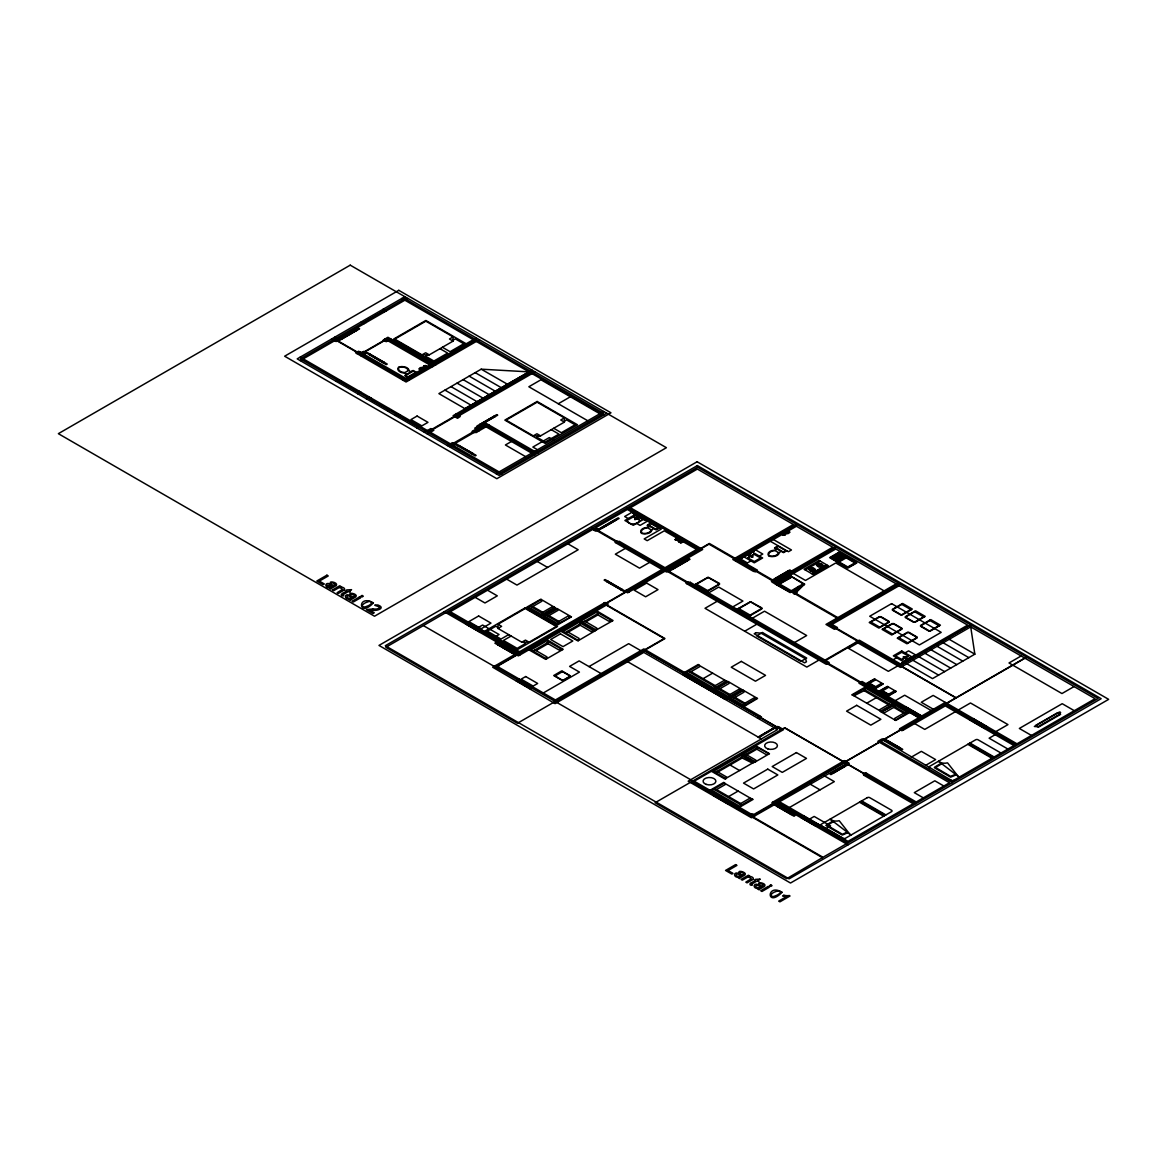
<?xml version="1.0" encoding="UTF-8"?>
<svg xmlns="http://www.w3.org/2000/svg" width="1167" height="1167" viewBox="0 0 1167 1167"><rect width="100%" height="100%" fill="white"/><g stroke="black" fill="none" stroke-linecap="round" stroke-linejoin="round"><path stroke-width="1.5" d="M819.803 564.507L821.101 565.032M751.242 556.776L752.992 556.922L751.913 556.251M904.746 657.109C901.887 655.168 911.558 661.12 904.702 657.342M812.392 568.883L813.414 569.481M819.526 566.083L821.101 565.412M634.819 519.111L638.378 517.667M362.222 605.294L363.856 603.733A24.259 14.004 0 0 1 365.563 602.712L369.005 601.457A2.48 1.43 0 0 1 371.719 603.135L370.085 604.696A25.018 14.442 0 0 1 368.378 605.717L365.096 606.942A2.567 1.488 0 0 1 362.076 605.279M770.935 894.724L772.554 893.163A24.259 14.004 0 0 1 774.261 892.142L777.703 890.888M810.861 569.394L812.538 568.825M818.432 565.018L819.861 564.42M557.447 608.795L556.571 608.372L542.874 616.293L557.695 624.841L571.465 616.701L557.826 623.834L544.624 616.205L557.447 608.795L570.707 616.424M742.533 689.989L741.658 689.58L728.908 696.947L715.707 689.318L728.456 681.659M755.443 761.963L742.62 754.363L755.822 746.734L769.491 753.809L755.691 745.728M851.72 694.89L865.476 686.955L894.899 703.949L881.202 712.147L894.753 704.956L907.955 712.585L895.206 720.243M826.119 825.142L832.83 821.145M827.578 825.142L833.457 821.626M934.446 767.273L941.142 763.276M935.905 767.273L941.769 763.758M752.657 556.936L749.097 555.609M903.273 656.933L904.089 657.561M635.942 519.388L636.278 519.184M818.373 565.572L819.278 565.878M653.491 528.359L651.857 530.256A7.06 4.07 0 0 1 642.083 533.552A2.319 1.342 0 0 1 641.237 533.056A7.06 4.07 0 0 1 646.941 527.426L650.209 526.477M780.84 551.13L779.206 553.012A7.06 4.07 0 0 1 769.432 556.309A2.319 1.342 0 0 1 768.572 555.813A7.06 4.07 0 0 1 774.275 550.182L777.558 549.234M749.156 555.171L750.221 555.171M627.204 520.322L633.637 516.704L639.72 520.088M747.814 557.593L753.897 554.208L760.33 557.826M760.315 558.147L754.261 561.517L747.843 557.914L754.174 554.252M797.79 587.016L792.262 592.267L794.085 593.172L803.742 584.507M895.658 655.664L901.741 652.295L908.174 655.898L901.814 659.545L895.658 655.971M908.174 656.204L901.858 659.545M336.329 585.426C338.503 582.45 328.306 580.568 330.626 583.135M798.709 586.447L792.67 592.238L794.231 593.026M343.2 594.557L348.043 591.713L350.26 591.873L349.006 591.144L351.559 589.671L346.876 589.918L345.913 590.473L346.818 590.998L342.617 593.419M751.913 883.988L756.756 881.143L758.958 881.304L757.719 880.589L760.271 879.116L755.574 879.349L754.611 879.903L755.516 880.429L751.315 882.85M699.894 666.547L690.003 672.28M725.305 784.516L715.488 790.19M879.51 709.799L889.4 704.08M422.454 367.561L423.417 367.561M423.344 367.97L422.512 367.955M678.406 540.657L679.369 540.657M679.354 541.036L678.494 541.065M785.464 533.159L786.412 533.159M786.398 533.523L785.537 533.567M783.261 533.917L784.647 534.953M785.799 532.59L787.944 531.204M578.467 640.639L563.165 631.449L579.007 622.303L594.309 631.143L595.403 630.793L578.759 621.034M405.912 375.278L413.089 371.164L415.481 372.258M415.481 372.609L408.158 376.795L405.883 375.716M648.677 524.756L651.069 523.662L658.319 527.834M658.246 528.228L655.927 529.278L648.677 525.106M776.026 547.513L778.418 546.419L785.668 550.591M785.668 550.941L783.276 552.035L776.128 547.921M637.182 517.871C633.316 520.322 641.923 516.485 635.913 519.286L635.373 518.892M719.558 584.361L706.691 591.786M761.949 608.838L749.083 616.264M404.861 296.695L297.191 358.867L499.082 475.421L606.752 413.264M363.127 322.894L384.935 310.305M300.211 360.603L407.881 298.446M342.456 338.488L356.591 330.436M352.113 333.164L339.757 340.297L334.608 337.248M356.898 353.616L359.932 351.865M361.274 352.638L363.754 351.355L386.277 364.644L387.254 364.075L379.975 359.888M361.274 356.139L367.386 352.609L379.742 359.742M390.945 339.014L386.277 341.698L383.126 340.166L387.911 337.263L435.743 364.877M369.326 354.841L370.289 354.287M336.256 381.419L339.276 379.669M339.889 381.419L341.1 380.719M383.374 362.952L384.337 362.397M358.05 391.908L359.261 391.208M422.016 354.856L425.649 352.755L429.281 354.856L453.102 341.1L453.102 336.898L425.853 321.173L394.767 339.116L422.016 354.856L429.281 354.856M453.102 336.898L449.47 338.999L453.102 341.1M358.05 394.008L361.084 392.258M427.662 354.856L425.444 356.139L433.92 361.026L447.647 353.105L439.988 348.67M453.102 340.166L455.32 338.882L463.795 343.784L450.068 351.705L442.41 347.27M366.292 398.764L369.326 397.013M421.579 367.576L420.28 367.722L421.579 367.576A5.995 3.457 0 0 0 422.687 368.349M369.924 398.764L371.135 398.064M422.775 368.305L421.112 369.151L420.149 368.466M423.84 367.576L425.401 366.671M423.081 368.48L422.002 369.312M424.248 367.809L425.809 366.905M403.038 380.252L476.311 337.949M479.345 339.699L406.072 382.003L355.512 352.74L358.648 351.209L409.092 380.252M388.1 409.252L389.311 408.552M388.1 411.353L391.12 409.602M395.19 415.437L398.224 413.702M398.822 415.437L400.033 414.737M481.212 369.18L438.894 393.615L464.86 408.61L529.03 371.879L481.212 369.18L507.441 384.235M416.998 425.926L418.209 425.226M416.998 428.026L420.018 426.276M424.365 432.286L430.813 428.552L433.832 430.302L427.385 434.036M532.035 370.114L453.102 415.685L457.581 418.282L460.236 416.459L459.025 415.758M456.122 417.436L535.055 371.865M489.25 418.938L476.895 426.072L479.068 427.326M489.484 418.807L496.763 414.606L497.725 415.16L474.706 428.172L479.01 430.856M479.914 424.467L494.064 416.415M480.556 424.832L494.604 416.721M447.428 445.604L452.679 442.643L454.605 443.752M454.123 445.152L456.312 443.898L468.667 451.031M450.447 447.34L454.182 445.181L451.162 443.445M475.99 432.607L489.061 425.051M458.252 446.13L459.214 445.575M558.278 403.753L570.4 396.765M472.299 454.24L473.262 453.686L458.996 445.692M511.467 441.476L505.399 444.977L525.588 456.633M533.304 435.86L536.937 433.759L540.569 435.86L564.39 422.104L564.39 417.903L537.141 402.177L506.055 420.12L533.304 435.86L540.569 435.86M564.39 417.903L560.758 420.003L564.39 422.104M538.964 435.86L536.732 437.144L545.222 442.03L558.949 434.109L551.276 429.675M564.39 421.17L566.608 419.887L575.098 424.788L561.371 432.709L553.698 428.274M496.063 473.671L603.733 411.513M352.04 597.621L352.492 597.373A14.281 8.242 0 0 1 350.027 596.454M423.548 625.497L447.165 611.858L519.038 653.345L495.421 666.984M594.163 530.314L597.198 528.578L595.739 527.732L627.35 509.483L661.266 529.059L644.184 538.921L647.218 540.671L664.3 530.81L696.626 549.482L665.015 567.731L619.487 541.444L616.453 543.18M597.314 529.906L618.145 517.871L619.123 518.44L611.493 522.699M597.562 530.037L595.622 531.16L592.719 529.482L450.287 611.712L519.563 651.711M601.413 527.79L615.461 519.68M601.939 528.097L616.088 520.044L615.242 519.548M611.61 522.772L599.255 529.906L597.081 528.636M633.958 513.48L645.307 520.03M645.147 520.365L633.389 513.568M465.954 624.257L468.974 622.507M467.267 624.666L479.374 631.653M468.069 624.433L469.893 623.382M616.935 541.225L614.994 542.349L661.995 569.481L623.98 591.567L611.625 584.434M617.183 541.371L619.356 541.503M650.836 523.035L647.554 524.931L656.16 529.906L659.443 528.009M648.575 525.529L647.145 525.413L648.983 525.763M477.989 627.7L482.627 625.031L499.082 634.527L494.443 637.211M479.783 631.187L481.592 630.136M625.424 548.359L615.33 554.194L639.545 568.169L649.64 562.348M480.075 632.412L483.109 630.661M497.988 624.257L525.238 608.518L556.323 626.475L529.074 642.2L521.809 642.2L497.988 628.444L497.988 624.257L501.62 626.358L497.988 628.444M531.802 607.073L541.824 601.282L540.963 599.926M541.794 612.835L551.816 607.059L554.179 607.54M508.681 634.629L501.008 639.049L487.281 631.128L495.771 626.241L497.988 627.51M677.735 539.139L675.066 539.737L677.225 539.665M675.781 539.913L677.808 538.746M676.072 540.088L677.02 539.548M511.102 636.03L503.429 640.45L517.156 648.371L525.646 643.484L523.414 642.2M677.414 539.781L675.066 539.504L676.014 538.964L678.611 540.321M497.784 644.855L498.747 644.286M607.015 581.779L607.992 581.224M679.194 539.971L677.808 540.773L678.975 541.444L680.361 540.657M547.907 616.161L557.928 610.385L557.082 609.028M678.611 541.619L679.384 542.072A5.995 3.457 0 0 1 680.492 541.298L679.865 540.934A5.995 3.457 0 0 1 678.611 541.619L679.384 542.072M680.697 541.678L679.763 542.217L682.111 542.495L680.39 541.342M680.901 541.794L679.763 542.451L681.907 542.378M681.557 541.415L682.622 541.955M680.157 542.451L681.805 541.619M680.463 542.626L682.505 541.444M680.769 542.801L682.564 541.999L680.171 540.759M502.496 647.437L494.866 643.177L495.844 642.609L516.675 654.643M521.809 642.2L525.442 640.1L529.074 642.2M557.899 621.938L567.921 616.161L570.284 616.643M511.832 652.966L512.794 652.397M621.077 589.889L622.04 589.335M495.815 667.218L604.827 604.287L664.169 638.553L555.171 701.484L423.358 625.614L385.825 647.277L517.433 723.263L554.967 701.586M668.224 570.78L681.922 563.005M681.791 562.946L689.055 558.745L690.033 559.299L670.164 570.78L667.991 569.511M668.472 570.911L666.532 572.034L665.088 571.188M672.221 568.606L686.371 560.554M672.863 568.971L686.911 560.86M533.013 651.069L548.869 641.923M565.178 632.616L581.02 623.47M582.873 622.288L598.715 613.142M536.061 650.602L548.052 643.673M568.212 632.149L580.218 625.22M585.907 621.821L597.912 614.892M545.952 658.538L546.958 656.904L534.938 649.961M561.794 649.392L558.964 649.975L546.944 643.032M595.797 629.757L596.818 628.123L584.798 621.18M611.639 620.611L608.809 621.194L596.789 614.25M578.103 640.07L579.124 638.437L567.104 631.507M593.945 630.924L591.115 631.522L579.095 624.578M528.899 649.815L545.704 659.384L563.209 649.319L546.696 639.545M612.121 620.859L596.716 611.975L580.86 621.121L596.249 630.02L613.069 620.538L596.541 610.764M594.47 631.187L577.869 640.916L561.064 631.362M516.091 680.755L519.125 679.004M687.844 582.1L685.919 583.223L826.192 664.271L829.212 662.52L690.339 582.348L688.092 582.245M517.404 681.163L529.526 688.151M518.221 680.93L520.03 679.88M687.305 584.098L690.339 582.348M694.569 584.798L708.092 577.184L719.587 583.5M735.852 561.21L796.405 526.259L832.742 547.235L772.189 582.187L775.209 583.938L835.776 548.986L967.676 625.133L900.472 663.95L859.262 640.158L856.228 641.908L900.472 667.436L970.711 626.883L1095.098 698.697L1016.982 743.802L933.162 695.415L921.274 702.271L933.396 709.273M696.539 584.186L707.902 577.621M782.24 534.501L784.632 533.261M783.48 534.398L785.041 533.494M786.106 532.765L787.769 531.919M788.804 531.466L787.389 532.283L789.738 532.254L788.6 531.583M787.302 533.494L788.6 533.348L787.302 533.494A5.995 3.457 0 0 0 786.193 532.721M788.323 532.823L789.738 532.021M751.723 556.79L750.323 555.332L751.402 556.455M529.92 687.684L531.744 686.634M750.95 560.889L747.405 562.932L740.141 558.73M759.323 556.061L762.795 554.048L755.53 549.847M530.226 688.909L533.261 687.159M778.185 545.791L774.903 547.688L783.509 552.662L786.791 550.766M775.924 548.286L774.48 548.169L776.332 548.519M554.704 676.116L562.771 671.448M707.742 590.648L719.105 584.098M708.617 592.894L718.712 587.074L742.927 601.063L732.832 606.884M562.975 680.303L570.036 676.233M563.282 680.478L570.342 676.408M543.297 692.965L579.445 672.09L569.598 666.401L579.138 660.887L601.107 673.578M588.999 666.576L628.677 643.673L640.8 650.661M756.668 570.882L757.471 570.415L756.464 569.832M756.872 570.999L755.253 571.932L754.042 571.232M717.122 601.311L705.014 608.299L806.82 667.086L818.942 660.084M775.822 578.205L787.535 571.451M776.172 583.923L789.738 576.09M776.42 584.069L789.986 576.235M778.039 584.988L791.605 577.169M736.975 609.276L750.483 601.661L761.978 607.978M805.288 569.963L820.416 561.225M738.93 608.663L750.293 602.099M831.05 557.301L838.125 553.216M811.546 573.581L826.674 564.843M812.349 573.464L826.469 565.309M818.359 570.24L820.941 568.752M818.928 570.575L821.51 569.088M813.355 574.047L827.491 565.893M844.762 557.753L838.913 561.137L832.144 557.228M839.715 561.604L845.579 558.22M789.651 591.684L803.202 583.865M750.133 615.126L761.497 608.576M752.423 618.189L764.531 611.202L806.674 635.534L794.567 642.521M848.409 566.622L854.273 563.238M848.409 567.322L855.484 563.238M744.692 631.216L756.799 624.214M684.504 672.411L698.26 664.461M699.15 664.971L686.429 672.323L714.102 688.282L726.822 680.945M683.424 675.27L686.444 673.519M684.737 675.678L697.458 683.016M685.54 675.445L687.363 674.395M703.103 678.669L712.643 673.155M697.851 682.549L699.981 681.324M698.26 683.483L710.98 690.835M699.062 683.249L700.886 682.199M714.175 686.225L723.963 680.565L725.553 680.594M711.374 690.368L713.197 689.318M896.227 583.879L825.973 624.433L834.434 629.319L837.468 627.569L832.042 624.433L899.261 585.63M713.941 689.391L727.96 681.426L741.789 689.537M711.782 691.302L724.503 698.639M712.585 691.068L714.408 690.018M718.989 689.274L728.996 683.497L728.15 682.126M728.981 695.051L739.003 689.259L741.351 689.755M723.992 698.697L727.026 696.947M725.203 699.398L728.237 697.647M728.777 697.954L742.985 690.105L757.558 698.479L743.802 706.633M734.014 697.954L744.021 692.162L743.175 690.806M879.51 616.57L869.225 622.522L878.911 628.109L889.21 622.171M870.801 622.026L879.874 616.789M892.332 609.407L902.631 603.47L912.317 609.057L902.033 615.009M892.697 609.626L901.785 604.375M744.006 703.73L754.028 697.939L756.376 698.435M756.785 698.216L743.933 705.612L730.732 697.997L743.481 690.339M879.758 627.204L888.846 621.953M901.668 614.79L910.741 609.553M857.891 642.871L848.467 648.312L888.35 671.331L897.773 665.89M892.347 623.47L882.048 629.407L891.734 635.008L902.033 629.057M883.623 628.925L892.697 623.674M905.256 616.76L915.555 610.808L925.241 616.409L914.943 622.347M905.621 616.964L914.709 611.712M892.58 634.089L901.668 628.853M914.578 622.142L923.666 616.891M757.5 718.041L760.519 716.29L643.819 648.91L555.419 699.952L498.732 667.232M907.532 632.237L897.233 638.189L906.934 643.776L917.218 637.838M898.809 637.693L907.897 632.456M920.457 625.527L930.741 619.575L940.442 625.176L930.143 631.114M920.821 625.731L929.895 620.494M907.78 642.871L916.854 637.62M929.778 630.909L938.866 625.672M758.069 737.063L764.429 733.503M764.327 733.445L774.611 727.493L776.434 728.544M760.592 735.721L772.379 729.01M758.871 737.529L777.645 726.457L778.856 727.158M893.193 659.749L896.679 657.75M905.052 652.907L908.582 650.865L915.862 655.066M776.07 728.762L779.104 727.012L783.597 729.608L694.205 781.204L751.49 814.289M903.287 657.196L904.279 657.006M904.6 657.357L905.563 658.538L903.871 657.4M901.916 662.681L913.79 655.971L902.047 662.754M866.031 683.687L874.433 678.902L883.186 683.935L874.929 688.822M744.298 755.326L757.5 747.697M715.181 772.408L742.839 756.449M869.05 683.614L875.06 680.142L874.55 679.325M746.836 754.932L756.829 749.17M717.938 771.985L742.11 758.039M852.596 695.401L865.316 688.063L892.974 704.037L880.254 711.374M865.243 690.12L853.923 695.78M875.046 687.071L881.056 683.599L882.471 683.906M725.728 778.506L753.401 762.547M755.064 761.54L755.924 760.184L745.903 754.407M768.28 753.926L765.917 754.407L755.895 748.631M768.703 754.145L754.757 762.241L740.87 754.276M879.014 691.185L887.416 686.4L896.168 691.433L887.912 696.32M709.988 790.322L723.744 782.371M882.033 691.112L888.043 687.64L887.533 686.823M724.634 782.882L711.914 790.234L739.557 806.207L752.292 798.855M866.76 703.19L876.3 697.691M888.029 694.569L894.039 691.097L895.454 691.389M713.737 795.982L716.757 794.231M715.852 796.157L717.661 795.106M728.587 796.58L738.127 791.066M970.711 626.883L974.839 654.176L932.521 678.611L906.832 663.775M895.264 700.667L904.688 695.226L931.208 710.528M881.143 711.885L894.899 703.949M727.566 802.911L729.375 801.86M894.695 706.852L884.674 712.629L882.31 712.147M727.858 804.136L730.892 802.385M903.2 708.734L906.219 706.983M739.645 804.136L749.433 798.491L751.023 798.52M906.934 707.742L919.042 714.744M904.702 709.259L906.526 708.209M739.411 807.316L753.167 799.366M904.688 712.629L894.666 718.405L895.512 719.762M909.72 712.497L895.716 720.477L881.887 712.366M916.416 716.013L918.239 714.977M1021.11 655.985L1009.003 662.973L1061.955 693.548L1074.063 686.561M917.32 716.888L920.355 715.138M945.285 702.403L921.784 715.969L862.019 681.47L858.985 683.22L918.75 717.72L900.093 728.485L903.127 730.236L945.285 705.904L1013.948 745.553L952.549 781L881.523 739.207L877.817 741.351L949.515 782.751L916.212 801.977L865.418 772.656L863.799 773.59M881.946 739.455L883.156 738.755L895.673 746.224M900.516 728.733L899.305 729.433L901.931 730.717L902.937 730.134M880.954 741.337L944.949 704.401L1016.399 745.655L952.418 782.59L880.764 741.453L844.631 762.314L916.08 803.567L952.214 782.707M884.367 740.855L886.191 739.805L902.733 749.36L901.931 749.827L895.877 746.34M848.059 762.634L751.49 817.775L688.151 781.204L777.528 729.608L643.819 652.411L555.054 703.657L492.678 667.232L605.09 602.478L606.052 603.033M847.446 764.137L830.087 774.159L830.904 774.625L836.958 771.139M844.397 766.106L832.611 772.831L833.326 773.24M847.65 764.254L849.27 763.335L844.514 760.578L771.898 802.648L787.404 811.313M833.136 773.123L844.923 766.413L844.222 766.004M888.612 741.205L887.795 741.672L899.684 748.324M776.989 806.412L777.966 805.857M789.446 807.52L834.332 781.613L824.238 775.778M955.365 711.724L924.76 729.404L914.665 723.569M958.37 709.959L970.477 702.972L1007.967 724.605L995.845 731.607M899.509 748.426L900.311 747.959L888.423 741.308M791.036 814.522L792.014 813.968L777.747 805.989M864.003 773.706L863.201 774.159L864.207 774.742M866.629 773.356L863.595 775.092L913.178 803.727L848.03 841.349L779.352 801.7M801.321 817.877L804.355 816.127M970.273 720.331L973.307 718.58M802.633 818.286L814.741 825.273M974.007 719.339L986.115 726.341M803.436 818.052L805.259 817.002M971.79 720.856L973.614 719.806M911.267 757.164L921.361 751.344L935.628 759.586L925.548 765.406M809.519 819.117L814.172 816.433L830.612 825.93L825.973 828.614M815.149 824.806L816.973 823.756M983.504 727.625L985.313 726.574M815.456 826.032L818.475 824.281M984.408 728.485L987.428 726.749M741.147 875.746L741.599 875.483A14.281 8.242 0 0 1 739.134 874.564M995.174 734.714L989.12 738.2L1007.894 749.039M847.227 832.202L842.326 834.215L827.607 825.667M847.855 832.684L842.326 835.061L826.163 825.667M955.554 774.334L950.638 776.347L935.905 767.755M761.205 886.803L760.738 887.066A4.508 2.597 0 0 1 759.323 887.679C754.772 888.962 754.553 883.623 758.71 885.899A14.281 8.242 0 0 0 761.176 886.818M956.181 774.8L950.638 777.193L934.446 767.755M783.801 895.308L782.605 895.993A10.882 6.273 0 0 0 786.573 896.562L778.681 901.128L779.921 901.843L790.044 895.993L789.242 895.527M752.438 763.087L741.089 757.456M334.01 585.411L333.966 585.44A18.161 10.488 0 0 1 331.268 584.448L330.669 584.215A8.417 4.858 0 0 0 329.867 583.908C324.411 581.691 324.484 588.489 330.232 587.716A3.778 2.174 0 0 0 329.575 588.372L330.874 589.116A3.822 2.203 0 0 1 331.559 588.343A15.857 9.146 0 0 1 332.303 587.862L335.571 585.951A7.6 4.391 0 0 0 336.344 585.44M353.528 596.775L353.47 596.804A18.161 10.488 0 0 1 350.859 595.753L350.348 595.564A8.417 4.858 0 0 0 349.473 595.214C344.105 593.026 343.988 599.794 349.837 599.021A3.778 2.174 0 0 0 349.166 599.678L350.465 600.436A3.822 2.203 0 0 1 351.15 599.663A15.857 9.146 0 0 1 351.894 599.182L355.176 597.256A7.6 4.391 0 0 0 355.935 596.745C358.313 593.974 348.204 591.844 350.217 594.455M742.635 874.885L742.577 874.929A18.161 10.488 0 0 1 739.966 873.879M762.284 886.176L762.255 886.191A18.161 10.488 0 0 1 759.557 885.184M813.049 570.211L812.115 570.386M554.602 607.321L540.773 599.225L526.769 607.19L541.59 615.753L555.361 607.788L554.573 607.336L541.721 614.732L528.52 607.103L541.269 599.459M816.477 565.222L817.629 565.222M821.904 565.222L823.056 565.222M808.906 569.584L810.058 569.584M814.333 569.584L815.485 569.584M882.967 683.789L875.017 688.209L867.081 683.643L874.783 679.077M895.95 691.287L887.999 695.707L880.064 691.127L887.722 686.546M738.784 877.132C733.635 878.211 732.745 871.37 738.565 873.339A8.417 4.858 0 0 1 739.367 873.645L739.936 873.893M372.696 608.955L366.38 609.626L373.046 613.477L374.242 612.777L369.297 609.933A6.914 3.997 0 0 1 371.179 609.86C375.103 611.8 386.729 608.328 377.977 605.017C367.503 604.652 386.598 606.928 376.489 609.043A26.403 15.244 0 0 1 372.696 608.941M906.219 658.713L905.563 658.567M635.607 518.731C633.462 518.192 635.796 520.657 634.833 519.388M562.261 649.64L546.856 640.771L531.014 649.917L546.433 658.888M407.371 373.965L404.088 373.017A7.06 4.07 0 0 1 398.385 367.386A2.319 1.342 0 0 1 399.245 366.89A7.06 4.07 0 0 1 409.019 370.187L410.653 372.069M794.085 593.157L794.829 593.405M595.199 630.53L596.249 630.02M349.998 596.468C346.614 594.003 345.344 599.021 350.596 598.233A4.508 2.597 0 0 0 351.996 597.606M739.119 874.594C735.516 872.128 734.641 877.234 739.718 876.344A4.508 2.597 0 0 0 741.118 875.731M759.527 885.213L758.958 884.965A8.417 4.858 0 0 0 758.171 884.644C752.934 882.485 752.555 889.137 758.535 888.452A3.778 2.174 0 0 0 757.879 889.123L759.177 889.867A3.822 2.203 0 0 1 759.848 889.094A15.857 9.146 0 0 1 760.592 888.612L763.874 886.701A7.6 4.391 0 0 0 764.648 886.191C767.04 883.331 756.683 881.289 758.929 883.886A3.18 1.838 0 0 1 763.247 885.228A2.159 1.255 0 0 1 762.459 886.03M749.768 555.711L751.285 556.455M401.827 298.446L603.733 415.014M599.838 413.76L540.948 379.771L528.841 386.758L587.73 420.747M839.336 553.216L855.484 562.538M854.273 562.538L838.606 553.494L831.546 557.578L847.198 566.622M837.293 554.252L844.062 558.162M837.089 554.369L843.858 558.278M836.228 554.865L843.201 558.657M835.616 555.215L842.384 559.124M835.412 555.332L842.18 559.241M834.77 555.711L841.538 559.62M834.565 555.828L841.334 559.737M466.217 343.784L425.853 320.473L393.556 339.116L433.92 362.426M833.967 556.178L840.736 560.087M833.763 556.294L840.532 560.204M833.15 556.644L839.919 560.554M832.946 556.761L839.715 560.671M788.396 531.7L789.344 532.254M832.348 557.111L839.117 561.021M786.996 531.248L789.038 532.429M787.798 532.05L788.732 532.604M831.05 557.986L847.198 567.322M785.624 532.488L787.01 533.275L785.829 533.961L784.443 533.159M884.119 590.881L835.776 562.961L805.493 580.451L793.385 573.449M783.903 534.296L785.055 534.953L782.897 534.88M782.313 533.946L784.341 535.128M782.605 534.355L784.049 535.303M901.42 604.17L911.106 609.758M914.344 611.508L924.031 617.11M929.53 620.275L939.231 625.877M383.112 309.255L386.146 311.005M383.112 311.356L384.322 312.056M1074.311 710.703L1062.203 703.701L1019.331 728.456L1031.453 735.443M773.4 539.533L791.459 549.978L788.44 551.714L770.366 541.284M892.697 609.903L901.187 614.79M905.621 617.241L914.097 622.142M920.821 626.008L929.297 630.909M905.256 617.46L913.732 622.347M920.457 626.227L928.932 631.114M892.332 610.108L900.822 615.009M475.202 372.652L501.358 387.721M469.149 376.139L495.275 391.208M893.557 623.47L902.033 628.357M908.743 632.237L917.218 637.138M893.193 623.674L901.668 628.575M908.378 632.456L916.854 637.342M880.735 616.57L889.21 621.471M880.37 616.789L888.846 621.675M364.95 321.844L366.161 322.544M463.109 379.625L489.192 394.679M931.047 649.786L956.75 664.621M361.318 321.844L364.337 323.595M753.517 551.014L742.168 557.578M384.891 339.014L432.709 366.628M787.346 571.349L788.148 571.815M384.468 339.261L387.488 340.997M752.861 552.327L762.649 557.972L754.276 562.815L744.488 557.155M883.259 628.707L892.945 634.308M898.444 637.488L908.145 643.075M457.056 383.126L483.109 398.166M924.993 653.287L950.697 668.122M870.436 621.821L880.122 627.408M425.97 366.19L423.825 366.117L424.963 366.774M426.699 366.598L424.832 365.767M804.267 584.492L789.986 575.681L804.763 584.2L790.219 592.603L775.442 584.069L790.715 592.325M553.96 440.251L549.307 437.567L532.867 447.063L537.506 449.747M424.525 365.942L426.568 367.124M424.234 366.117L425.678 367.182M790.395 577.855L778.52 583.865L779.25 584.288M424.423 367.911L423.038 367.109L421.87 367.78L423.256 368.582M355.745 329.955L356.723 330.509M421.287 368.903L419.143 368.816L420.485 369.37M419.843 368.641L421.885 369.822M451.002 386.627L477.026 401.652M918.94 656.773L944.628 671.623M913.834 656.233L902.485 662.783M351.996 333.091L359.626 328.831L358.648 328.263L336.125 341.552L331.588 338.999M775.647 578.103L776.449 578.569M493.845 416.283L494.823 416.838M416.604 372.433L413.322 370.537L404.701 375.511L407.983 377.408M738.886 559.474L756.639 569.729L753.619 571.48L732.818 559.474L793.385 524.508L697.355 469.061L630.384 507.733L702.68 549.482L627.613 592.821L625.672 591.713M412.301 371.121L412.914 370.537L411.878 371.369M444.948 390.114L470.943 405.124M775.034 580.553L773.225 579.503L789.767 569.948L790.584 570.415L771.402 581.254L772.612 581.954M912.886 660.274L938.574 675.11M341.698 338.065L342.66 338.62M370.07 354.418L384.22 362.47M369.545 354.724L383.593 362.835M537.695 453.132L486.041 423.3L472.052 431.454L473.992 432.563M362.178 352.128L365.213 353.864M483.007 425.051L534.676 454.882M479.797 424.394L480.775 424.948M679.004 540.088L677.123 538.906M455.641 414.227L458.66 415.977M633.36 516.748C649.085 520.132 629.99 528.563 627.248 520.672M628.211 518.556L624.681 516.514L631.945 512.313L647.335 521.197L640.056 525.398L636.584 523.385M973.001 718.755L987.136 726.924M473.437 430.579L476.472 432.315L474.225 432.432M970.579 720.156L984.715 728.31M686.152 560.423L687.13 560.977M708.5 577.621L719.105 583.748M750.892 602.099L761.497 608.226M468.901 451.162L476.165 455.363L475.202 455.918L454.371 443.898M601.195 527.659L602.157 528.228M672.104 568.533L673.082 569.088M869.605 683.293L875.615 686.75M882.588 690.791L888.598 694.248M868.088 683.06L876.009 687.626M881.07 690.558L888.991 695.124M696.086 583.923L708.194 590.91M738.478 608.401L750.6 615.388M969.981 743.058L994.211 757.033M300.211 357.117L502.116 473.671M668.049 569.481L670.223 570.736M969.252 743.481L993.482 757.456M905.913 707.158L920.048 715.313M968.522 743.89L992.752 757.879M338.065 380.369L359.874 392.958M368.116 397.714L389.909 410.303M397.013 414.387L418.807 426.976M967.808 744.313L992.023 758.302M903.491 708.559L917.627 716.713M863.492 689.113L891.15 705.087M893.091 705.933L906.292 713.548M893.762 707.392L903.754 713.154M864.222 690.704L888.379 704.664M852.931 695.211L880.589 711.184M568.081 543.924L578.176 549.745L516.966 585.09L506.872 579.255M626.037 590.239L629.071 591.99M625.92 591.567L605.09 579.532L604.112 580.101L611.377 584.288M607.774 581.341L621.821 589.452M607.146 581.706L621.296 589.758M943.855 786.018L934.811 780.796L914.301 792.641L923.345 797.863M537.476 561.59L547.571 567.41M606.3 602.887L608.24 604.01L518.367 655.898L516.427 654.775M603.747 603.106L606.782 604.856M698.814 665.175L726.487 681.134M691.024 671.696L715.181 685.642M719.908 688.734L729.915 694.511M734.947 697.414L744.94 703.19M688.253 671.273L715.925 687.232M717.384 688.355L730.586 695.97M732.409 697.02L745.611 704.649M784.676 727.931L844.222 762.314L751.373 815.923L691.827 781.54L784.676 727.697L844.427 762.197L921.128 717.909L664.563 569.788L605.221 604.054L664.971 638.553L644.388 650.442L781.438 729.565M845.637 764.02L847.446 765.071L836.856 771.081M686.152 673.695L727.931 697.822M760.286 716.436L761.497 717.122L758.871 718.405L757.864 717.822M781.248 729.681L644.184 650.559L555.565 701.717L692.629 780.84M683.731 675.095L725.509 699.223M772.189 728.894L773.006 729.36M760.49 735.662L761.292 736.129M548.84 615.636L558.833 621.398M532.736 606.534L542.728 612.296M627.671 661.733L761.38 738.93M530.197 606.14L543.399 613.769M546.302 615.242L559.504 622.857M861.669 800.927L885.884 814.916M860.94 801.35L885.155 815.325M860.21 801.758L884.426 815.748M859.481 802.181L883.711 816.171M487.529 590.21L497.302 595.856L484.961 602.974L475.188 597.344M809.956 784.02L820.051 789.855M753.736 762.737L741.016 755.385L713.343 771.358L726.064 778.695M730.031 765.012L739.572 770.526M570.342 675.824L561.765 670.865L553.698 675.533L562.275 680.478M562.479 671.623L570.036 675.999M468.682 622.682L482.802 630.836M804.048 816.302L818.184 824.456M466.26 624.082L480.381 632.237M516.791 653.316L519.826 655.052M801.627 817.702L815.762 825.857M444.233 611.712L516.529 653.462M773.24 801.729L848.03 844.835M555.011 675.941L562.582 680.303M498.528 644.417L512.576 652.528M787.652 811.444L794.917 815.645L793.954 816.2L774.086 804.734M497.901 644.782L512.05 652.834M502.379 647.51L514.735 654.643M716.932 771.402L726.808 777.134M777.207 806.295L791.255 814.406M711.432 771.27L725.174 779.206M724.299 783.072L751.956 799.059M716.509 789.592L740.651 803.552M713.737 789.169L741.395 805.142M497.054 665.963L498.995 667.086L497.536 667.918L494.633 666.24M495.844 665.54L496.806 666.109M518.819 679.179L532.954 687.334M755.195 815.645L752.525 813.822L751.067 814.668L753.984 816.346M494.998 665.89L498.017 667.641M716.45 794.406L730.586 802.56M516.398 680.58L530.533 688.734M714.029 795.806L728.164 803.961M943.155 642.798L968.829 657.648M937.101 646.285L962.775 661.135M949.209 639.297L974.839 654.176M752.015 884.498C753.867 885.534 749.126 885.797 750.031 883.755A8.723 5.033 0 0 1 751.344 882.879M343.317 595.068C345.126 596.366 340.341 596.177 341.333 594.324A8.723 5.033 0 0 1 342.646 593.449M739.338 872.566C737.121 869.794 747.245 872.23 745.071 874.827A7.6 4.391 0 0 1 744.269 875.381L741.001 877.307A15.857 9.146 0 0 0 740.257 877.774A3.822 2.203 0 0 0 739.586 878.561L738.288 877.803A3.778 2.174 0 0 1 738.944 877.146M959.289 777.193L938.487 761.234A6.958 4.012 0 0 0 947.516 762.839L958.092 776.274M850.976 835.061L830.16 819.117A6.958 4.012 0 0 0 839.204 820.707L849.766 834.142M789.271 895.585A8.811 5.091 0 0 1 783.859 895.22M770.789 894.71A2.567 1.488 0 0 0 773.838 896.46L777.091 895.147A25.018 14.442 0 0 0 778.797 894.126L780.417 892.565A2.48 1.43 0 0 0 777.689 890.8M752.744 879.495A7.804 4.508 0 0 1 751.927 880.035L747.055 882.865L745.815 882.15L751.3 878.766L748.951 877.088A1.78 1.021 0 0 0 748.266 877.117L747.186 877.424A7.177 4.143 0 0 0 746.34 877.847L742.343 880.151L741.103 879.437L748.412 875.221L749.535 875.863L748.747 876.432A3.749 2.159 0 0 1 751.65 876.898A3.574 2.071 0 0 1 752.963 879.553M739.236 872.435A3.18 1.838 0 0 1 743.656 873.923M743.7 873.937A2.159 1.255 0 0 1 742.868 874.71M350.129 594.324A3.18 1.838 0 0 1 354.549 595.797M354.593 595.812A2.159 1.255 0 0 1 353.761 596.585M344.046 590.064A7.804 4.508 0 0 1 343.215 590.604L338.342 593.434L337.103 592.719L342.587 589.335L340.122 587.643A1.78 1.021 0 0 0 339.553 587.672L338.474 587.993A7.177 4.143 0 0 0 337.642 588.416L333.645 590.721L332.405 590.006L339.714 585.776L340.822 586.432L340.035 587.001A3.749 2.159 0 0 1 342.938 587.468A3.574 2.071 0 0 1 344.265 590.123M330.524 583.004A3.18 1.838 0 0 1 334.958 584.492A2.159 1.255 0 0 1 334.156 585.28M796.711 592.5A2.859 1.648 0 0 1 795.063 594.134M796.55 592.661A2.684 1.546 0 0 1 795.223 593.988M420.806 368.028A5.995 3.457 0 0 1 422.148 368.67M788.075 533.042A5.995 3.457 0 0 1 786.733 532.4M999.856 753.78A1.707 0.992 0 0 0 999.856 752.379L978.063 739.79A1.707 0.992 0 0 0 975.641 739.79L929.618 766.369A1.707 0.992 0 0 0 929.618 767.755M953.833 780.344A1.707 0.992 0 0 1 951.411 780.344M326.979 585.455L331.005 586.913A4.508 2.597 0 0 0 332.405 586.301L332.901 586.053A14.281 8.242 0 0 1 330.436 585.134L326.979 585.455M373.382 602.872C358.327 618.875 356.781 593.449 373.382 602.872M782.094 892.303C766.019 908.466 766.529 882.471 782.094 892.376M748.922 555.288L750.06 554.923L748.937 555.229M1060.511 712.483L1060.015 713.971L1037.901 726.749L1034.37 726.487L1059.563 711.943L1060.511 712.483M804.238 584.244L794.304 594.178L804.238 584.244M822.414 857.643L786.689 878.722L655.081 802.736L691.214 781.89L822.414 857.643M350.231 265.157L58.35 433.672L374.534 616.22L666.415 447.705L350.231 265.157M398.778 290.32L284.646 356.212L496.836 478.703L610.968 412.812L398.778 290.32M334.331 339.276L300.415 358.853L427.18 432.038L531.554 371.792L476.442 339.976L405.999 380.646L334.331 339.276M404.774 298.606L334.739 339.043L360.545 353.937L387.386 338.445L432.84 364.673L476.034 339.743L404.774 298.606M387.415 338.926L360.982 354.185L405.999 380.179L432.432 364.906L387.415 338.926M408.187 370.654L404.905 372.55A6.579 3.793 0 0 1 398.691 367.838A2.319 1.342 0 0 1 400.033 367.065A6.579 3.793 0 0 1 408.187 370.654M420.543 368.232L419.143 369.049L421.491 368.787L420.543 368.232M425.24 365.534L423.825 366.35L426.174 366.073L425.24 365.534M417.086 416.05L410.959 419.595L421.856 425.882L427.983 422.352L417.086 416.05M532.167 372.127L427.793 432.388L449.995 445.21L485.924 424.467L535.186 452.898L603.631 413.381L532.167 372.127M486.128 425.517L451.002 445.794L499.243 473.642L534.369 453.365L486.128 425.517M537.141 401.477L504.844 420.12L545.222 443.431L577.519 424.788L537.141 401.477M326.92 575.185L316.826 581.006L323.128 584.652L324.324 583.967L319.35 581.093L328.248 575.958L326.92 575.185M359.319 597.096L352.011 601.326L353.251 602.041L360.559 597.81L359.319 597.096M362.091 595.491L360.676 596.322L361.916 597.037L363.331 596.206L362.091 595.491M697.107 461.753L378.969 645.424L790.511 883.025L1108.65 699.354L697.107 461.753M697.355 465.575L385.285 645.745L789.082 878.868L1101.152 698.697L697.355 465.575M592.311 528.067L447.778 611.508L519.636 652.995L664.169 569.554L592.311 528.067M627.423 507.791L593.113 527.601L664.971 569.088L699.296 549.278L627.423 507.791M697.676 467.238L628.036 507.441L699.894 548.928L709.376 543.457L736.027 558.833L796.186 524.1L697.676 467.238M634.673 514.822L624.885 520.482L633.258 525.31L643.046 519.665L634.673 514.822M478.63 615.986L468.857 621.617L481.212 628.75L490.971 623.105L478.63 615.986M525.238 607.817L484.859 631.128L517.156 649.771L557.534 626.475L525.238 607.817M708.982 544.158L665.38 569.321L823.829 660.814L857.745 641.223L828.278 624.214L837.964 618.627L708.982 544.158M646.635 583.062L634.25 590.21L645.628 596.789L658.013 589.627L646.635 583.062M560.452 633.856L550.678 639.501L563.019 646.635L572.793 640.989L560.452 633.856M525.675 676.539L521.138 679.15L533.129 686.079L537.666 683.454L525.675 676.539M796.988 524.567L736.829 559.299L775.588 581.677L835.747 546.944L796.988 524.567M753.955 551.043L742.197 557.826L754.086 551.116M784.107 534.18L782.692 534.997L785.055 534.719L784.107 534.18M836.141 547.177L775.997 581.91L838.767 618.16L898.926 583.427L836.141 547.177M819.205 560.525L804.078 569.277L813.151 574.514L828.293 565.776L819.205 560.525M838.723 552.399L829.649 557.636L847.811 568.125L856.899 562.888L838.723 552.399M756.07 632.674L754.188 633.754L804.574 662.841L806.455 661.762L805.478 658.772L761.234 633.243L756.07 632.674M762.459 632.529L756.654 635.884L800.898 661.426L806.703 658.071L762.459 632.529M741.322 661.383L731.228 667.218L755.457 681.207L765.552 675.372L741.322 661.383M899.728 583.894L829.693 624.33L900.545 665.234L970.579 624.797L899.728 583.894M891.588 603.631L869.721 616.249L919.392 644.943L941.2 632.354L891.588 603.631M858.358 641.573L824.442 661.164L921.93 717.442L955.846 697.866L858.358 641.573M901.726 650.982L893.338 655.825L903.127 661.47L911.515 656.642L901.726 650.982M970.784 624.914L900.341 665.584L956.05 697.749L1026.493 657.079L970.784 624.914M856.68 705.335L846.586 711.155L870.801 725.145L880.895 719.31L856.68 705.335M767.755 769.126L743.525 783.101L753.619 788.936L777.849 774.946L767.755 769.126M796.405 752.584L772.175 766.559L782.269 772.394L806.499 758.404L796.405 752.584M1026.697 657.196L945.751 703.934L1017.216 745.188L1098.162 698.45L1026.697 657.196M844.631 762.547L776.799 801.7L848.059 842.851L915.876 803.684L844.631 762.547M776.799 802.167L752.175 816.389L823.027 857.293L847.65 843.085L776.799 802.167M735.618 864.616L725.538 870.436L731.84 874.083L733.022 873.397L728.062 870.524L736.961 865.389L735.618 864.616M867.314 797.659L821.291 824.238A1.707 0.992 0 0 0 821.291 825.638L843.099 838.212A1.707 0.992 0 0 0 845.521 838.212L891.544 811.649A1.707 0.992 0 0 0 891.544 810.248L869.736 797.659A1.707 0.992 0 0 0 867.314 797.659M1057.725 712.658L1035.61 725.422L1038.513 727.099L1060.628 714.335L1057.725 712.658M768.017 886.526L760.709 890.757L761.949 891.471L769.257 887.241L768.017 886.526M770.803 884.922L769.374 885.753L770.614 886.468L772.043 885.636L770.803 884.922M778.389 552.545L775.107 550.649A6.579 3.793 0 0 0 768.878 555.361A2.319 1.342 0 0 0 770.235 556.134A6.579 3.793 0 0 0 778.389 552.545M651.04 529.789L647.758 527.892A6.579 3.793 0 0 0 641.529 532.604A2.319 1.342 0 0 0 642.886 533.377A6.579 3.793 0 0 0 651.04 529.789M810.992 570.707A2.29 1.313 0 0 0 814.478 569.627A2.29 1.313 0 0 0 811.109 568.431A2.29 1.313 0 0 0 810.992 570.707M810.7 570.999A2.859 1.648 0 0 0 815.047 569.642A2.859 1.648 0 0 0 810.846 568.139A2.859 1.648 0 0 0 810.7 570.999M818.257 566.622A2.859 1.648 0 0 0 822.618 565.266A2.859 1.648 0 0 0 818.417 563.763A2.859 1.648 0 0 0 818.257 566.622M818.563 566.345A2.29 1.313 0 0 0 822.049 565.266A2.29 1.313 0 0 0 818.68 564.055A2.29 1.313 0 0 0 818.563 566.345M767.813 748.878A6.404 3.705 0 0 0 777.426 745.684A6.404 3.705 0 0 0 767.813 742.475A6.404 3.705 0 0 0 767.813 748.878M706.283 784.414A6.404 3.705 0 0 0 715.896 781.204A6.404 3.705 0 0 0 706.283 777.995A6.404 3.705 0 0 0 706.283 784.414"/></g></svg>
